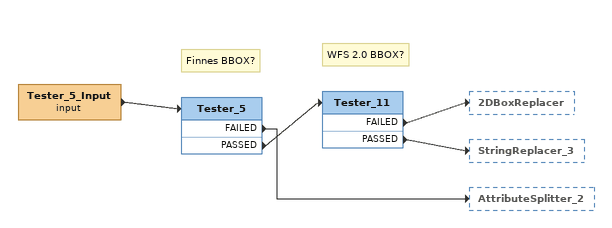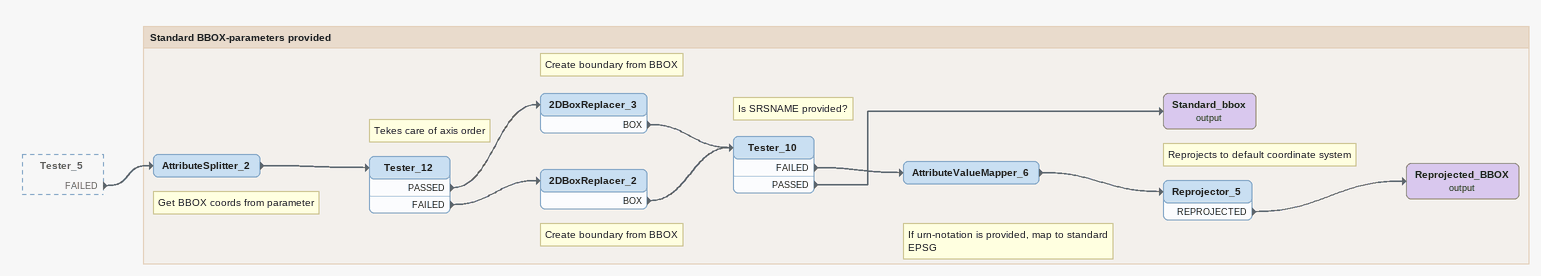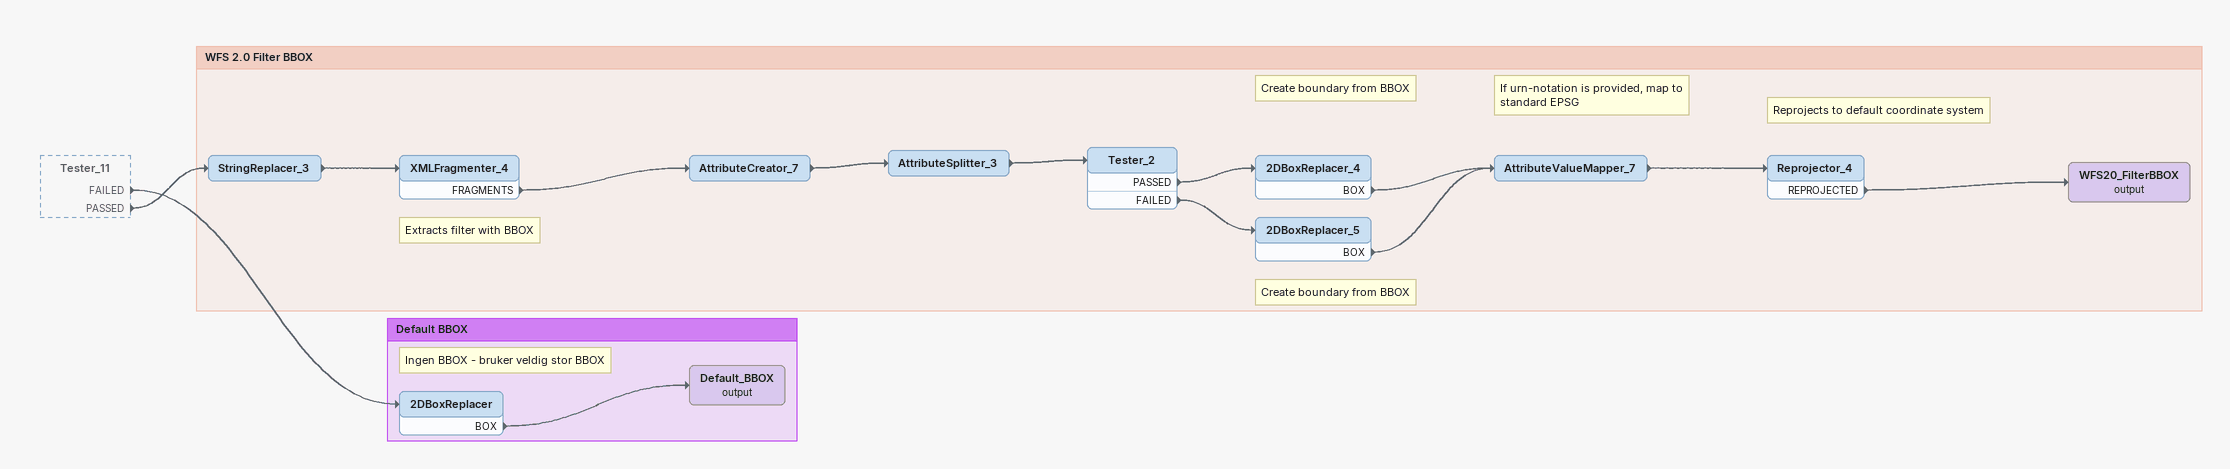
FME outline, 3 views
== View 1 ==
Tester_5_Input (input)
    -> Tester_5
Note: Finnes BBOX?
Tester_5
    FAILED -> AttributeSplitter_2
    PASSED -> Tester_11
Note: WFS 2.0 BBOX?
Tester_11
    FAILED -> 2DBoxReplacer
    PASSED -> StringReplacer_3

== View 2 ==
Tester_5 [outside]
    FAILED -> AttributeSplitter_2

Bookmark: Standard BBOX-parameters provided
Note: Get BBOX coords from parameter
AttributeSplitter_2
    -> Tester_12
Note: Tekes care of axis order
Tester_12
    PASSED -> 2DBoxReplacer_3
    FAILED -> 2DBoxReplacer_2
Note: Create boundary from BBOX
2DBoxReplacer_3
    BOX -> Tester_10
Note: Create boundary from BBOX
2DBoxReplacer_2
    BOX -> Tester_10
Note: Is SRSNAME provided?
Tester_10
    FAILED -> AttributeValueMapper_6
    PASSED -> Standard_bbox (output)
Standard_bbox (output)
Note: If urn-notation is provided, map to standard EPSG
AttributeValueMapper_6
    -> Reprojector_5
Note: Reprojects to default coordinate system
Reprojector_5
    REPROJECTED -> Reprojected_BBOX (output)
Reprojected_BBOX (output)

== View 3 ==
Tester_11 [outside]
    FAILED -> 2DBoxReplacer
    PASSED -> StringReplacer_3

Bookmark: WFS 2.0 Filter BBOX
StringReplacer_3
    -> XMLFragmenter_4
Note: Extracts filter with BBOX
XMLFragmenter_4
    FRAGMENTS -> AttributeCreator_7
AttributeCreator_7
    -> AttributeSplitter_3
AttributeSplitter_3
    -> Tester_2
Tester_2
    PASSED -> 2DBoxReplacer_4
    FAILED -> 2DBoxReplacer_5
Note: Create boundary from BBOX
2DBoxReplacer_4
    BOX -> AttributeValueMapper_7
Note: Create boundary from BBOX
2DBoxReplacer_5
    BOX -> AttributeValueMapper_7
Note: If urn-notation is provided, map to standard EPSG
AttributeValueMapper_7
    -> Reprojector_4
Note: Reprojects to default coordinate system
Reprojector_4
    REPROJECTED -> WFS20_FilterBBOX (output)
WFS20_FilterBBOX (output)

Bookmark: Default BBOX
Note: Ingen BBOX - bruker veldig stor BBOX
2DBoxReplacer
    BOX -> Default_BBOX (output)
Default_BBOX (output)
